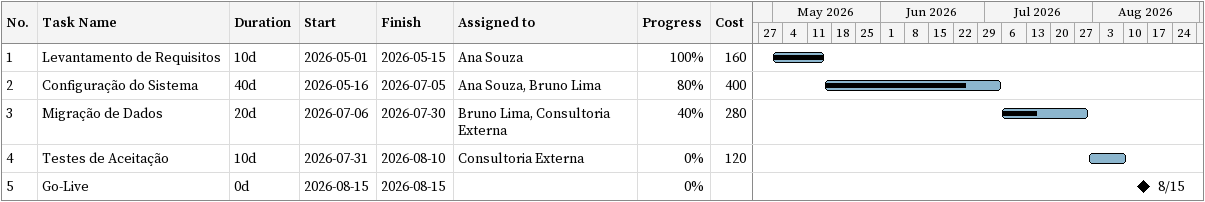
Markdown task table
| ID | Task | Duration | Start | Finish | Resources | % complete | Cost |
|---|---|---|---|---|---|---|---|
| 1 | Levantamento de Requisitos | 10d | 2026-05-01 | 2026-05-15 | Ana Souza | 100 | 160 |
| 2 | Configuração do Sistema | 40d | 2026-05-16 | 2026-07-05 | Ana Souza, Bruno Lima | 80 | 400 |
| 3 | Migração de Dados | 20d | 2026-07-06 | 2026-07-30 | Bruno Lima, Consultoria Externa | 40 | 280 |
| 4 | Testes de Aceitação | 10d | 2026-07-31 | 2026-08-10 | Consultoria Externa | 0 | 120 |
| 5 | Go-Live | 0d | 2026-08-15 | 2026-08-15 |  | 0 |  |
